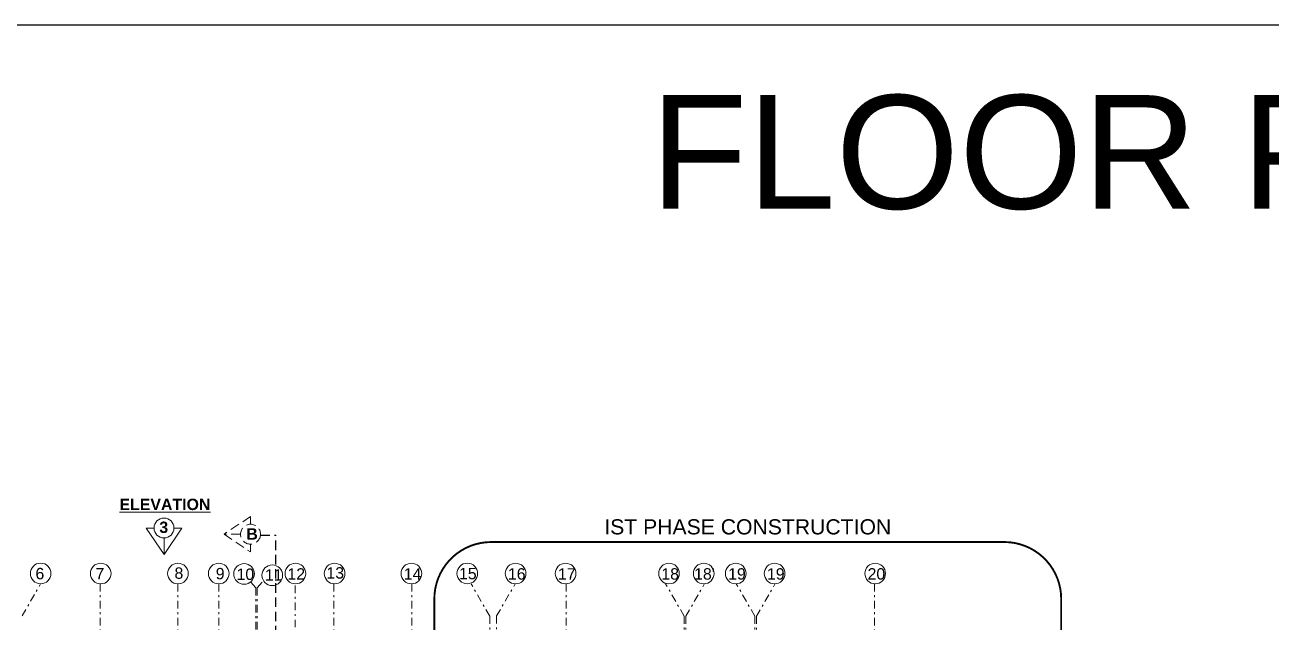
# Model space of a CAD drawing. Header units: millimetres. Extents: x 3614 to 12428, y -844 to 6844.
# Drawn here: x 5552.9 to 5618.7, y -294.2 to -262.7 of the extents above; entities that cross this region are included whole.
import ezdxf

# ---------------------------------------------------------------- set-up
doc = ezdxf.new("R2010")
doc.units = ezdxf.units.MM
doc.header["$LTSCALE"] = 40
doc.header["$MEASUREMENT"] = 0
for name, pattern in [('CENTER2', [1.125, 0.75, -0.125, 0.125, -0.125]), ('DASHDOT', [1, 0.5, -0.25, 0, -0.25]), ('DASHED2', [0.375, 0.25, -0.125])]:
    doc.linetypes.add(name, pattern=pattern)
doc.layers.get('0').update_dxf_attribs({"linetype": 'CONTINUOUS', "lineweight": 20})
for name, color, linetype, lineweight in [('Beam', 254, 'CONTINUOUS', 25), ('Dim', 220, 'CONTINUOUS', 15), ('GRID', 134, 'DASHDOT', 13), ('GRID TEXT', 134, 'CENTER2', 13), ('Section', 72, 'DASHED2', 30), ('TEXT', 7, 'CONTINUOUS', 20), ('Wall', 7, 'CONTINUOUS', 30)]:
    doc.layers.add(name, color=color, linetype=linetype, lineweight=lineweight)
doc.styles.add('DIM', font='arial.ttf')
doc.styles.add('Tabrej', font='GOTHIC.TTF')
doc.styles.add('Tabrej.', font='GOTHIC.TTF', dxfattribs={"height": 1})

# ---------------------------------------------------------------- blocks, each defined once
blk = doc.blocks.new('drt')
at = {"layer": 'TEXT', "ltscale": 0.05}
for p, q in [((43.454, 26.367), (43.042, 26.367)), ((43.98, 24.969), (43.042, 26.367)), ((44.919, 26.367), (43.98, 24.969)), ((44.919, 26.367), (44.506, 26.367)), ((43.98, 25.841), (43.98, 24.969))]:
    blk.add_line(p, q, dxfattribs=at)
blk.add_circle((43.98, 26.367), 0.526, dxfattribs=at)
at = {"layer": 'TEXT', "char_height": 0.6, "attachment_point": 1, "style": 'Tabrej.'}
for s, insert in [('{\\fArial|b1|i0|c0|p34;\\LELEVATION }', (41.63, 27.914)), ('{\\fArial|b1|i0|c0|p34;3}', (43.732, 26.705))]:
    blk.add_mtext_dynamic_manual_height_columns(s, width=20.54056, gutter_width=5, heights=[0], dxfattribs=dict(at, insert=insert))
blk = doc.blocks.new('BDHVBFH')
at = {"layer": 'Section', "color": 7, "linetype": 'ByBlock', "lineweight": 20, "ltscale": 0.05}
for p, q in [((5432.399, -574.787), (5431.461, -576.186)), ((5432.399, -575.66), (5432.399, -574.787)), ((5433.338, -576.186), (5432.399, -574.787)), ((5431.873, -576.186), (5431.461, -576.186)), ((5433.338, -576.186), (5432.925, -576.186))]:
    blk.add_line(p, q, dxfattribs=at)
blk.add_circle((5432.399, -576.186), 0.526, dxfattribs=at)
blk = doc.blocks.new('SECT BB')
at = {"layer": 'Section', "ltscale": 0.05}
for p, q in [((5469.946, -289.614), (5470.752, -289.614)), ((5470.752, -343.655), (5470.752, -289.614)), ((5469.946, -343.655), (5470.752, -343.655))]:
    blk.add_line(p, q, dxfattribs=at)
at = {"layer": 'Section', "rotation": 90}
for p in [(4893.237, -5721.963), (4893.237, -5776.106)]:
    blk.add_blockref('BDHVBFH', p, dxfattribs=at)
at = {"layer": 'Section', "char_height": 0.6, "attachment_point": 1, "rotation": 1.0017, "style": 'Tabrej'}
for insert in [(5469.197, -289.257), (5469.197, -343.405)]:
    blk.add_mtext_dynamic_manual_height_columns('{\\fArial|b1|i0|c0|p34;B}', width=20.54056, gutter_width=5, heights=[0], dxfattribs=dict(at, insert=insert))
blk = doc.blocks.new('GRID TY6')
at = {"layer": 'GRID', "lineweight": 18, "ltscale": 0.02}
for p, q in [((5457.3628, -291.727), (5458.3438, -290.0278)), ((5461.4778, -290.0307), (5461.4778, -340.9309)), ((5465.5928, -290.0307), (5465.5928, -340.9309)), ((5469.7078, -290.2417), (5469.3649, -289.8603)), ((5473.8228, -290.0307), (5473.8228, -340.9309)), ((5477.9378, -290.0307), (5477.9378, -340.9309)), ((5482.0528, -291.7377), (5481.0673, -290.0307)), ((5482.4148, -291.727), (5483.3958, -290.0278)), ((5486.0878, -290.0307), (5486.0878, -340.9309)), ((5492.3178, -291.7377), (5491.3323, -290.0307)), ((5492.3978, -291.7443), (5493.3788, -290.0452)), ((5496.0478, -291.7377), (5495.0623, -290.0307)), ((5496.1278, -291.7443), (5497.1088, -290.0452)), ((5502.3578, -290.0307), (5502.3578, -340.9309)), ((5469.7078, -290.2417), (5469.7078, -340.9309)), ((5482.0528, -291.7377), (5482.0528, -340.9309)), ((5482.4148, -291.727), (5482.4148, -340.9309)), ((5492.3178, -291.7377), (5492.3178, -340.9309)), ((5492.3978, -291.7443), (5492.3978, -340.9309)), ((5496.0478, -291.7377), (5496.0478, -340.9309)), ((5496.1278, -291.7443), (5496.1278, -340.9309))]:
    blk.add_line(p, q, dxfattribs=at)
at = {"layer": 'GRID', "color": 190, "lineweight": 18, "ltscale": 0.02}
for p, q in [((5467.7428, -290.0307), (5467.7428, -341.0225)), ((5469.7653, -290.2392), (5469.7653, -340.9309)), ((5471.7878, -290.1224), (5471.7878, -341.0225))]:
    blk.add_line(p, q, dxfattribs=at)
at = {"layer": 'GRID', "color": 200, "lineweight": 18, "ltscale": 0.02}
blk.add_line((5469.7653, -290.2392), (5470.106, -289.8603), dxfattribs=at)
at = {"layer": 'GRID TEXT', "linetype": 'ByBlock', "lineweight": 20, "ltscale": 0.05}
for centre in [(5458.3438, -289.4831), (5461.5128, -289.486), (5465.5928, -289.486), (5469.0826, -289.5062), (5473.8604, -289.486), (5477.9144, -289.486), (5480.867, -289.4831), (5483.4142, -289.486), (5486.0556, -289.486), (5491.5139, -289.486), (5493.3493, -289.486), (5495.0383, -289.486), (5497.0892, -289.486), (5502.3999, -289.486)]:
    blk.add_circle(centre, 0.5447, dxfattribs=at)
at = {"layer": 'GRID TEXT', "color": 190, "linetype": 'ByBlock', "lineweight": 20, "ltscale": 0.05}
for centre in [(5467.7428, -289.486), (5470.5717, -289.5776), (5471.7909, -289.486)]:
    blk.add_circle(centre, 0.5447, dxfattribs=at)
at = {"layer": 'GRID TEXT', "lineweight": 18, "ltscale": 0.05, "char_height": 0.6, "attachment_point": 1, "style": 'Tabrej.'}
for s, insert in [('{\\fArial|b0|i0|c0|p34;6}', (5458.0696, -289.1897)), ('{\\fArial|b0|i0|c0|p34;7}', (5461.2386, -289.1926)), ('{\\fArial|b0|i0|c0|p34;8}', (5465.4083, -289.1648)), ('{\\fArial|b0|i0|c0|p34;10}', (5468.683, -289.2224)), ('{\\fArial|b0|i0|c0|p34;13}', (5473.4294, -289.1514)), ('{\\fArial|b0|i0|c0|p34;14}', (5477.5125, -289.2066)), ('{\\fArial|b0|i0|c0|p34;15}', (5480.4279, -289.1877)), ('{\\fArial|b0|i0|c0|p34;16}', (5483.0106, -289.2055)), ('{\\fArial|b0|i0|c0|p34;17}', (5485.652, -289.2055)), ('{\\fArial|b0|i0|c0|p34;18}', (5491.1103, -289.2055)), ("{\\fArial|b0|i0|c0|p34;18'}", (5492.8394, -289.2055)), ('{\\fArial|b0|i0|c0|p34;19}', (5494.6347, -289.2055)), ('{\\fArial|b0|i0|c0|p34;19}', (5496.6856, -289.2055)), ('{\\fArial|b0|i0|c0|p34;20}', (5501.9964, -289.2055))]:
    blk.add_mtext_dynamic_manual_height_columns(s, width=2.477927, gutter_width=5, heights=[0], dxfattribs=dict(at, insert=insert))
at = {"layer": 'GRID TEXT', "color": 190, "lineweight": 18, "ltscale": 0.05, "char_height": 0.6, "attachment_point": 1, "style": 'Tabrej.'}
for s, insert in [('{\\fArial|b0|i0|c0|p34;9}', (5467.5863, -289.1914)), ('{\\fArial|b0|i0|c0|p34;12}', (5471.3709, -289.208))]:
    blk.add_mtext_dynamic_manual_height_columns(s, width=2.477927, gutter_width=5, heights=[0], dxfattribs=dict(at, insert=insert))
at = {"layer": 'GRID TEXT', "color": 190, "linetype": 'ByBlock', "lineweight": 20, "ltscale": 0.05, "insert": (5470.1785, -289.265), "char_height": 0.6, "attachment_point": 1, "style": 'Tabrej.'}
blk.add_mtext_dynamic_manual_height_columns('{\\fArial|b0|i0|c0|p34;11}', width=2.477927, gutter_width=5, heights=[0], dxfattribs=at)

msp = doc.modelspace()

# ---------------------------------------------------------------- linework, layer by layer
at = {"layer": 'Beam', "ltscale": 0.05}
msp.add_lwpolyline([(5375.2505, -262.6934), (6008.3008, -262.6934), (6008.3008, -352.7314), (5375.2505, -352.7314)], close=True, dxfattribs=at)
at = {"layer": 'Dim', "color": 1, "linetype": 'DASHDOT', "ltscale": 0.05, "const_width": 0.1}
msp.add_lwpolyline([(5577.5003, -289.9782), (5604.5926, -289.9782, -0.4142136), (5607.5926, -292.9782), (5607.5926, -340.701, -0.4142136), (5604.5926, -343.701), (5577.5003, -343.701, -0.4142136), (5574.5003, -340.701), (5574.5003, -292.9782, -0.4142136)], format="xyb", close=True, dxfattribs=at)

# ---------------------------------------------------------------- block references
msp.add_blockref('GRID TY6', (95.374, -2.1535))
at = {"layer": 'Section'}
msp.add_blockref('SECT BB', (95.374, 0), dxfattribs=at)
at = {"layer": 'Wall'}
msp.add_blockref('drt', (5516.2502, -315.6044), dxfattribs=at)

# ---------------------------------------------------------------- texts
at = {"layer": 'Dim', "color": 1, "ltscale": 0.05, "insert": (5591.0464, -288.776), "char_height": 0.8, "attachment_point": 2, "style": 'DIM'}
msp.add_mtext_dynamic_manual_height_columns('IST PHASE CONSTRUCTION', width=17.868845, gutter_width=5, heights=[0], dxfattribs=at)
at = {"layer": 'TEXT', "color": 1, "style": 'DIM'}
msp.add_text('FLOOR PLANS', height=6, dxfattribs=at).set_placement((5585.9067, -272.3956))

doc.saveas('drawing.dxf')
